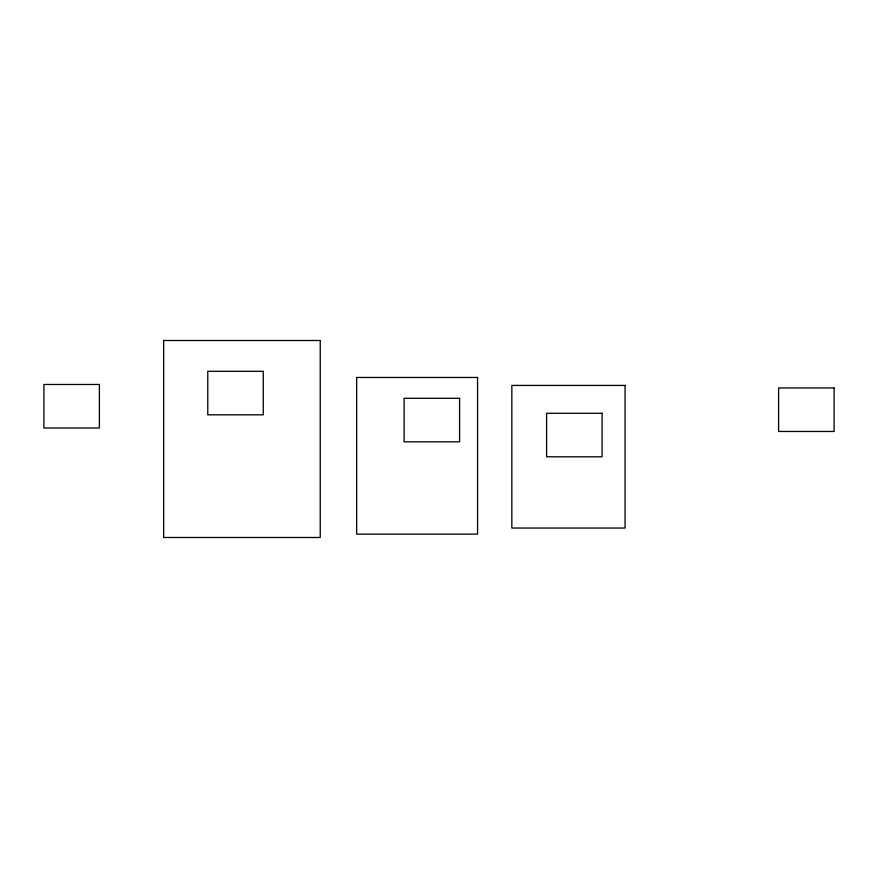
<?xml version="1.0" encoding="UTF-8"?>
<svg xmlns="http://www.w3.org/2000/svg" width="878" height="878" viewBox="0 0 878 878"><rect width="100%" height="100%" fill="white"/><g stroke="black" fill="none" stroke-linecap="round" stroke-linejoin="round"><path stroke-width="1.32" d="M320.229 340.499L163.648 340.499L163.648 537.501L320.229 537.501L320.229 340.499M263.257 371.317L207.779 371.317L207.779 414.833L263.257 414.833L263.257 371.317M477.566 377.463L356.644 377.463L356.644 534.12L477.566 534.12L477.566 377.463M99.39 384.476L43.9 384.476L43.9 427.992L99.39 427.992L99.39 384.476M625.07 385.431L511.841 385.431L511.841 528.04L625.07 528.04L625.07 385.431M834.1 387.944L778.61 387.944L778.61 431.46L834.1 431.46L834.1 387.944M459.6 398.305L404.11 398.305L404.11 441.821L459.6 441.821L459.6 398.305M602.088 413.286L546.61 413.286L546.61 456.801L602.088 456.801L602.088 413.286"/></g></svg>
